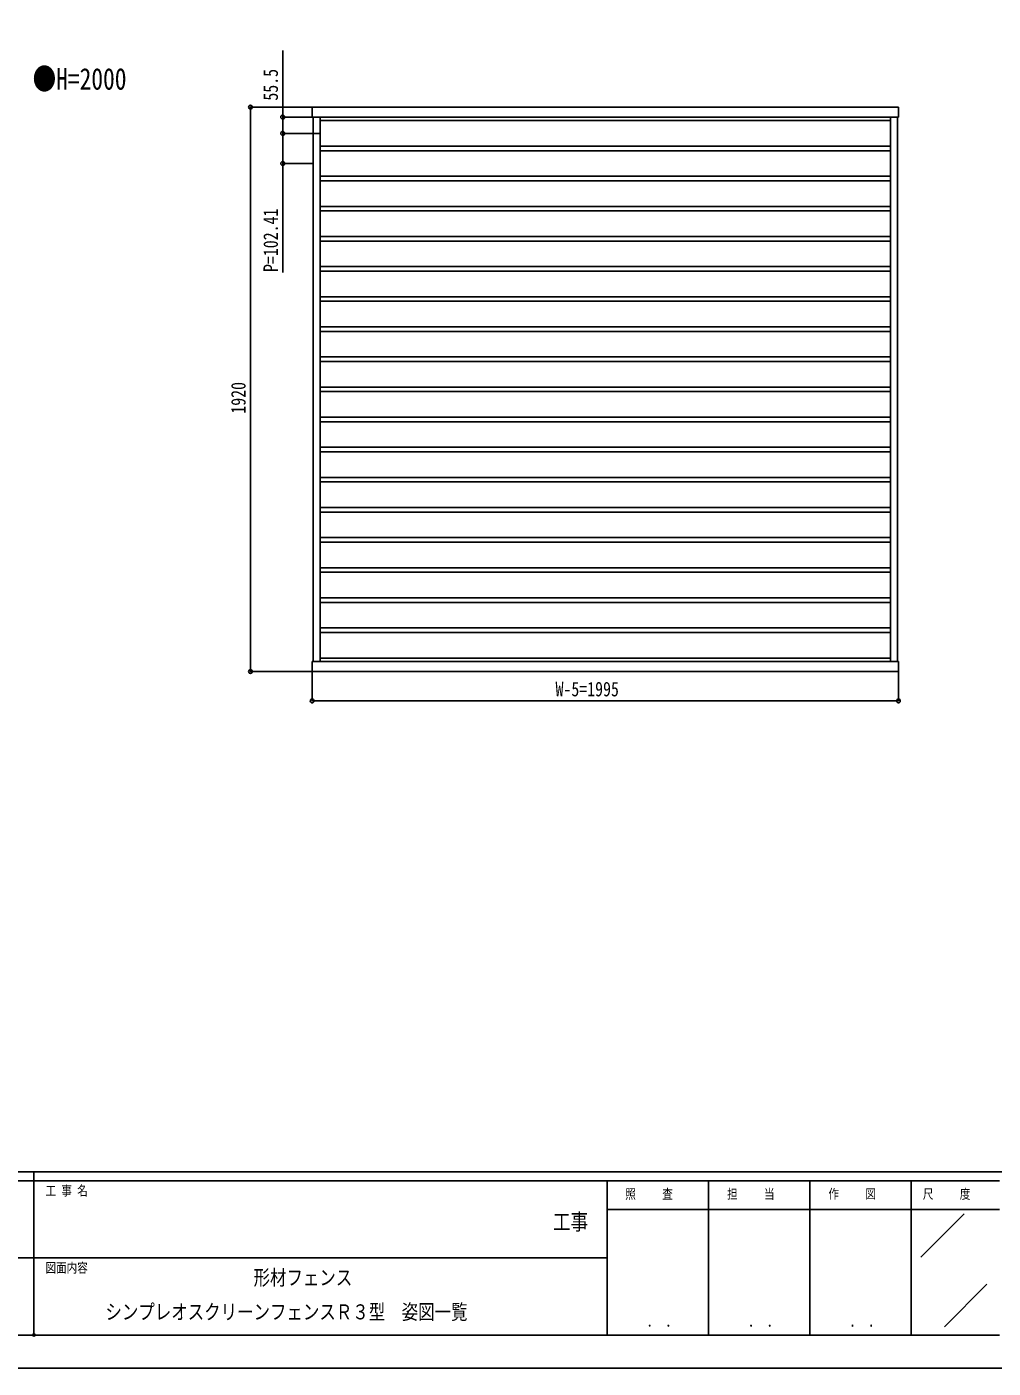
# Model space of a CAD drawing. Units: millimetres, scale not verified. Extents: x -6308 to 6308, y -4455 to 4455.
# Drawn here: x -32 to 3256, y -4455 to 107 of the extents above; entities that cross this region are included whole.
import ezdxf
from ezdxf.enums import TextEntityAlignment as Align

# ---------------------------------------------------------------- set-up
doc = ezdxf.new("R2010")
doc.units = ezdxf.units.MM
doc.header["$LTSCALE"] = 15
doc.header["$PDMODE"] = 32
doc.header["$PDSIZE"] = 7.5
for name, color, linetype in [('0-1_USER1', 3, 'Continuous'), ('0-2_YKK_12', 2, 'Continuous'), ('0-3_YKK_A1', 4, 'Continuous'), ('0-4_YKK_D', 6, 'Continuous'), ('0-5_YKK_ZWAK', 7, 'Continuous')]:
    doc.layers.add(name, color=color, linetype=linetype)
doc.styles.add('ＭＳ ゴシック', font='')
doc.styles.get('ＭＳ ゴシック').set_extended_font_data('MS Gothic')

msp = doc.modelspace()

# ---------------------------------------------------------------- linework, layer by layer
at = {"layer": '0-2_YKK_12'}
msp.add_line((941.59, -255.26), (968.59, -255.26), dxfattribs=at)
at = {"layer": '0-3_YKK_A1'}
for p, q in [((2934.09, -165.76), (939.09, -165.76)), ((939.09, -199.76), (939.09, -165.76)), ((2934.09, -199.76), (2934.09, -165.76)), ((2934.09, -199.76), (939.09, -199.76)), ((942.59, -2051.26), (942.59, -200.26)), ((942.59, -200.26), (966.09, -200.26)), ((944.09, -199.76), (944.09, -200.26)), ((945.09, -200.26), (945.09, -199.76)), ((950.49, -200.26), (950.49, -199.76)), ((951.89, -200.26), (951.89, -199.76)), ((961.99, -200.26), (961.99, -199.76)), ((963.99, -200.26), (963.99, -199.76)), ((966.09, -2051.76), (966.09, -199.76)), ((2907.09, -211.76), (966.09, -211.76)), ((2907.09, -2051.76), (2907.09, -199.76)), ((2930.59, -200.26), (2907.09, -200.26)), ((2909.19, -200.26), (2909.19, -199.76)), ((2911.19, -200.26), (2911.19, -199.76)), ((2921.29, -200.26), (2921.29, -199.76)), ((2922.69, -200.26), (2922.69, -199.76)), ((2928.09, -200.26), (2928.09, -199.76)), ((2929.09, -199.76), (2929.09, -200.26)), ((2930.59, -2051.26), (2930.59, -200.26)), ((2907.09, -298.76), (966.09, -298.76)), ((2907.09, -314.17), (966.09, -314.17)), ((2907.09, -401.17), (966.09, -401.17)), ((2907.09, -416.58), (966.09, -416.58)), ((2907.09, -503.58), (966.09, -503.58)), ((2907.09, -518.99), (966.09, -518.99)), ((2907.09, -605.99), (966.09, -605.99)), ((2907.09, -621.4), (966.09, -621.4)), ((2907.09, -708.4), (966.09, -708.4)), ((2907.09, -723.81), (966.09, -723.81)), ((2907.09, -810.81), (966.09, -810.81)), ((2907.09, -826.22), (966.09, -826.22)), ((2907.09, -913.22), (966.09, -913.22)), ((2907.09, -928.63), (966.09, -928.63)), ((2907.09, -1015.63), (966.09, -1015.63)), ((2907.09, -1031.04), (966.09, -1031.04)), ((2907.09, -1118.04), (966.09, -1118.04)), ((2907.09, -1133.48), (966.09, -1133.48)), ((2907.09, -1220.48), (966.09, -1220.48)), ((2907.09, -1235.89), (966.09, -1235.89)), ((2907.09, -1322.89), (966.09, -1322.89)), ((2907.09, -1338.3), (966.09, -1338.3)), ((2907.09, -1425.3), (966.09, -1425.3)), ((2907.09, -1440.71), (966.09, -1440.71)), ((2907.09, -1527.71), (966.09, -1527.71)), ((2907.09, -1543.12), (966.09, -1543.12)), ((2907.09, -1630.12), (966.09, -1630.12)), ((2907.09, -1645.53), (966.09, -1645.53)), ((2907.09, -1732.53), (966.09, -1732.53)), ((2907.09, -1747.94), (966.09, -1747.94)), ((2907.09, -1834.94), (966.09, -1834.94)), ((2907.09, -1850.35), (966.09, -1850.35)), ((2907.09, -1937.35), (966.09, -1937.35)), ((2907.09, -1952.76), (966.09, -1952.76)), ((2934.09, -2051.76), (939.09, -2051.76)), ((939.09, -2085.76), (939.09, -2051.76)), ((942.59, -2051.26), (966.09, -2051.26)), ((944.09, -2051.26), (944.09, -2051.76)), ((945.09, -2051.26), (945.09, -2051.76)), ((950.49, -2051.26), (950.49, -2051.76)), ((951.89, -2051.26), (951.89, -2051.76)), ((961.99, -2051.26), (961.99, -2051.76)), ((963.99, -2051.26), (963.99, -2051.76)), ((2907.09, -2039.76), (966.09, -2039.76)), ((2930.59, -2051.26), (2907.09, -2051.26)), ((2909.19, -2051.26), (2909.19, -2051.76)), ((2911.19, -2051.26), (2911.19, -2051.76)), ((2921.29, -2051.26), (2921.29, -2051.76)), ((2922.69, -2051.26), (2922.69, -2051.76)), ((2928.09, -2051.26), (2928.09, -2051.76)), ((2929.09, -2051.26), (2929.09, -2051.76)), ((2934.09, -2085.76), (2934.09, -2051.76)), ((2934.09, -2085.76), (939.09, -2085.76))]:
    msp.add_line(p, q, dxfattribs=at)
at = {"layer": '0-4_YKK_D'}
for p, q in [((938.09, -165.76), (728.09, -165.76)), ((729.09, -165.76), (729.09, -2085.76)), ((938.09, -199.76), (838.09, -199.76)), ((941.59, -255.26), (838.09, -255.26)), ((941.59, -255.26), (838.09, -255.26)), ((941.59, -357.67), (838.09, -357.67)), ((938.09, -2085.76), (728.09, -2085.76)), ((939.09, -2086.76), (939.09, -2186.76)), ((2934.09, -2086.76), (2934.09, -2186.76)), ((939.09, -2185.76), (2934.09, -2185.76))]:
    msp.add_line(p, q, dxfattribs=at)
for points in [[(839.09, -255.26), (839.09, -199.76), (839.09, 26.78)], [(839.09, -255.26), (839.09, -357.67), (839.09, -728.17)]]:
    msp.add_lwpolyline(points, dxfattribs=at)
for centre in [(729.09, -165.76), (839.09, -199.76), (839.09, -255.26), (839.09, -255.26), (839.09, -357.67), (729.09, -2085.76), (939.09, -2185.76), (2934.09, -2185.76)]:
    msp.add_circle(centre, 6.38, dxfattribs=at)
at = {"layer": '0-5_YKK_ZWAK'}
for p, q in [((5842.53, -3787.5), (-5857.47, -3787.5)), ((-7.47, -3817.5), (-1957.47, -3817.5)), ((-7.47, -3787.5), (-7.47, -4342.5)), ((1942.53, -3817.5), (-7.47, -3817.5)), ((2287.53, -3817.5), (2287.53, -4342.5)), ((2632.53, -3817.5), (2632.53, -4342.5)), ((2977.53, -3817.5), (2977.53, -4342.5)), ((3277.53, -3817.5), (2977.53, -3817.5)), ((2977.53, -3915), (1942.53, -3915)), ((2977.53, -3915), (3277.53, -3915)), ((3010.66, -4077.44), (3157.56, -3930.54)), ((-1946.22, -4080), (-7.47, -4080)), ((-7.47, -4080), (1942.53, -4080)), ((3091.01, -4313.98), (3235.34, -4169.65)), ((-1957.47, -4342.5), (-7.47, -4342.5)), ((-7.47, -4342.5), (1942.53, -4342.5)), ((1942.53, -4342.5), (2977.53, -4342.5)), ((2977.53, -4342.5), (3277.53, -4342.5))]:
    msp.add_line(p, q, dxfattribs=at)
msp.add_lwpolyline([(-6307.5, -4455), (6307.5, -4455), (6307.5, 4455), (-6307.5, 4455)], close=True, dxfattribs=at)
msp.add_lwpolyline([(2977.53, -3817.5), (1942.53, -3817.5), (1942.53, -4342.5)], dxfattribs=at)
msp.add_point((-7.47, -4342.5), dxfattribs=at)

# ---------------------------------------------------------------- texts
at = {"layer": '0-1_USER1', "style": 'ＭＳ ゴシック', "width": 0.8}
for s, height, p in [('●H=2000', 73.31, (-11.82, -128.52)), ('形材フェンス\u3000', 51.32, (739.8, -4187.92)), ('シンプレオスクリーンフェンスＲ３型\u3000姿図一覧', 51.32, (235.8, -4304.58))]:
    msp.add_text(s, height=height, dxfattribs=at).set_placement(p, align=Align.BOTTOM_LEFT)
at = {"layer": '0-4_YKK_D', "style": 'ＭＳ ゴシック', "width": 0.8}
for s, p in [('55.5', (837.59, -143.92)), ('P=102.41', (837.59, -726.67)), ('1920', (727.59, -1208.56))]:
    msp.add_text(s, height=49.49, rotation=90, dxfattribs=at).set_placement(p, align=Align.BOTTOM_LEFT)
msp.add_text('W-5=1995', height=49.49, dxfattribs=at).set_placement((1767.39, -2184.76), align=Align.BOTTOM_LEFT)
at = {"layer": '0-5_YKK_ZWAK', "style": 'ＭＳ ゴシック', "width": 0.8}
for s, height, p in [('工 事 名', 32.99, (31.9, -3877.5)), ('照     査', 32.99, (2004.63, -3888.75)), ('担     当', 32.99, (2350.83, -3888.75)), ('作     図', 32.99, (2695.83, -3888.75)), ('尺     度', 32.99, (3017.13, -3888.75)), ('工事', 54.99, (1758.5, -4001.2)), ('図面内容', 32.99, (31.9, -4140)), ('． ．', 38.87, (2077.5, -4326.53)), ('． ．', 38.87, (2422.5, -4326.53)), ('． ．', 38.87, (2767.5, -4326.53))]:
    msp.add_text(s, height=height, dxfattribs=at).set_placement(p, align=Align.BOTTOM_LEFT)

doc.saveas('drawing.dxf')
